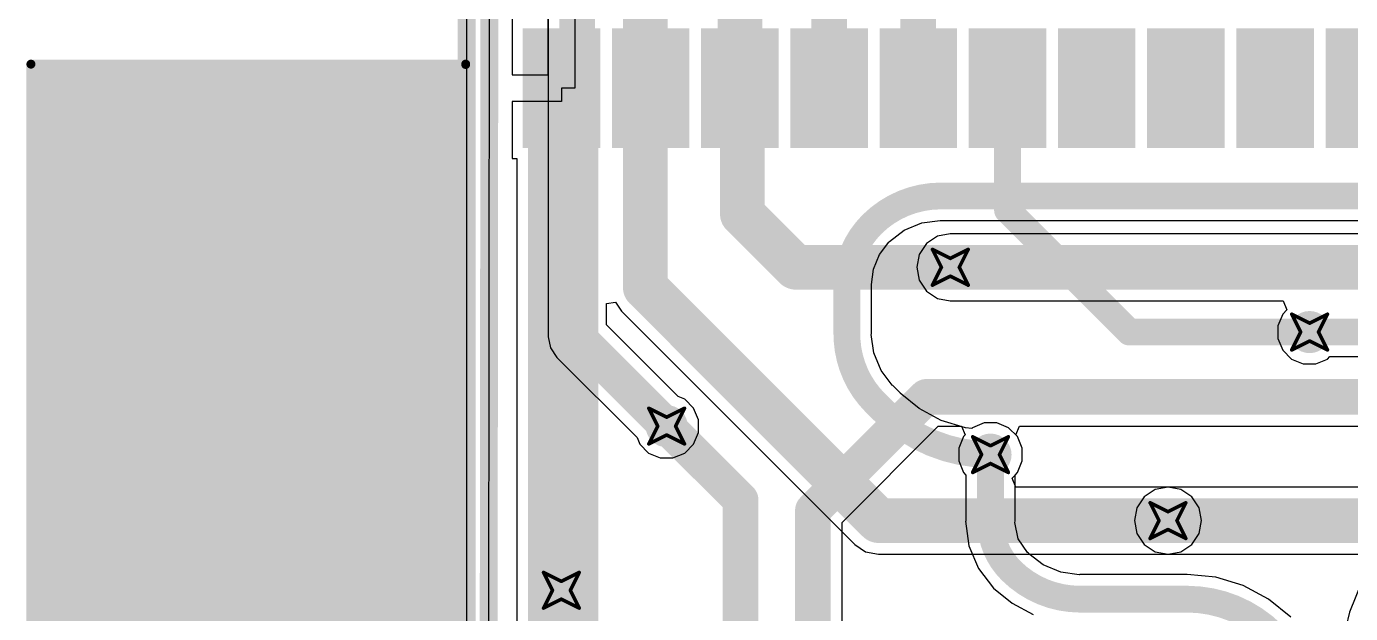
# Model space of a CAD drawing. Header units: millimetres. Extents: x -41 to 155, y -111 to 87.
# Drawn here: x -29.54 to -10.69, y 1.34 to 9.7 of the extents above; entities that cross this region are included whole.
import ezdxf

# ---------------------------------------------------------------- set-up
doc = ezdxf.new("R2010")
doc.units = ezdxf.units.MM
for name, color, linetype in [('BottomLayer', 5, 'Continuous'), ('DrillDrawing', 1, 'Continuous'), ('KeepOutLayer', 6, 'Continuous'), ('Mechanical1', 6, 'Continuous'), ('Mechanical2', 216, 'Continuous'), ('MultiLayer', 9, 'Continuous'), ('TopLayer', 1, 'Continuous'), ('TopOverlay', 2, 'Continuous'), ('TopPaste', 8, 'Continuous'), ('TopSolder', 216, 'Continuous'), ('ViaHoleLayer', 16, 'Continuous')]:
    doc.layers.add(name, color=color, linetype=linetype)

# ---------------------------------------------------------------- blocks, each defined once
blk = doc.blocks.new('38_SMD_M______3')
at = {"layer": 'KeepOutLayer'}
blk.add_hatch(color=6, dxfattribs=at).paths.add_polyline_path([(-9.04, 10.287), (9.045, 10.287), (9.045, 16.383), (-9.04, 16.383)])
at = {"layer": 'TopLayer'}
for points in [[(8, 9.33), (9.5, 9.33), (9.5, 8.43), (8, 8.43)], [(8, 8.06), (9.5, 8.06), (9.5, 7.16), (8, 7.16)], [(8, 6.79), (9.5, 6.79), (9.5, 5.89), (8, 5.89)], [(8, 5.52), (9.5, 5.52), (9.5, 4.62), (8, 4.62)], [(8, 4.25), (9.5, 4.25), (9.5, 3.35), (8, 3.35)], [(8, 2.98), (9.5, 2.98), (9.5, 2.08), (8, 2.08)], [(8, 1.71), (9.5, 1.71), (9.5, 0.81), (8, 0.81)], [(8, 0.44), (9.5, 0.44), (9.5, -0.46), (8, -0.46)], [(8, -0.83), (9.5, -0.83), (9.5, -1.73), (8, -1.73)], [(8, -2.1), (9.5, -2.1), (9.5, -3), (8, -3)]]:
    blk.add_hatch(color=1, dxfattribs=at).paths.add_polyline_path(points)
at = {"layer": 'TopOverlay'}
for points in [[(2.517, 15.215), (5.057, 15.215), (5.057, 15.748), (2.517, 15.748)], [(3.051, 13.208), (3.051, 15.748), (2.517, 15.748), (2.517, 13.208)], [(5.055, 13.206), (5.055, 15.746), (4.521, 15.746), (4.521, 13.206)], [(7.061, 13.206), (7.061, 15.746), (6.528, 15.746), (6.528, 13.206)], [(0.508, 13.206), (3.048, 13.206), (3.048, 13.739), (0.508, 13.739)], [(4.519, 13.208), (7.059, 13.208), (7.059, 13.742), (4.519, 13.742)]]:
    blk.add_hatch(color=2, dxfattribs=at).paths.add_polyline_path(points)
at = {"layer": 'TopPaste'}
for points in [[(8, 9.33), (9.5, 9.33), (9.5, 8.43), (8, 8.43)], [(8, 8.06), (9.5, 8.06), (9.5, 7.16), (8, 7.16)], [(8, 6.79), (9.5, 6.79), (9.5, 5.89), (8, 5.89)], [(8, 5.52), (9.5, 5.52), (9.5, 4.62), (8, 4.62)], [(8, 4.25), (9.5, 4.25), (9.5, 3.35), (8, 3.35)], [(8, 2.98), (9.5, 2.98), (9.5, 2.08), (8, 2.08)], [(8, 1.71), (9.5, 1.71), (9.5, 0.81), (8, 0.81)], [(8, 0.44), (9.5, 0.44), (9.5, -0.46), (8, -0.46)], [(8, -0.83), (9.5, -0.83), (9.5, -1.73), (8, -1.73)], [(8, -2.1), (9.5, -2.1), (9.5, -3), (8, -3)]]:
    blk.add_hatch(color=8, dxfattribs=at).paths.add_polyline_path(points)
at = {"layer": 'TopSolder'}
for points in [[(7.898, 9.432), (9.602, 9.432), (9.602, 8.328), (7.898, 8.328)], [(7.898, 8.162), (9.602, 8.162), (9.602, 7.058), (7.898, 7.058)], [(7.898, 6.892), (9.602, 6.892), (9.602, 5.788), (7.898, 5.788)], [(7.898, 5.622), (9.602, 5.622), (9.602, 4.518), (7.898, 4.518)], [(7.898, 4.352), (9.602, 4.352), (9.602, 3.248), (7.898, 3.248)], [(7.898, 3.082), (9.602, 3.082), (9.602, 1.978), (7.898, 1.978)], [(7.898, 1.812), (9.602, 1.812), (9.602, 0.708), (7.898, 0.708)], [(7.898, 0.542), (9.602, 0.542), (9.602, -0.562), (7.898, -0.562)], [(7.898, -0.728), (9.602, -0.728), (9.602, -1.832), (7.898, -1.832)], [(7.898, -1.998), (9.602, -1.998), (9.602, -3.102), (7.898, -3.102)]]:
    blk.add_hatch(color=216, dxfattribs=at).paths.add_polyline_path(points)
at = {"layer": 'TopOverlay', "const_width": 0.127}
for points in [[(-9.096, 16.434), (9.091, 16.434)], [(9.091, 16.434), (9.091, 10.244)], [(9.086, 10.244), (-9.096, 10.244)]]:
    blk.add_lwpolyline(points, dxfattribs=at)
at = {"layer": 'TopOverlay', "const_width": 0.0635}
for points in [[(9.059, 16.434, 1), (9.123, 16.434, 1)], [(9.059, 16.434, 1), (9.123, 16.434, 1)], [(9.054, 10.244, 1), (9.118, 10.244, 1)], [(9.059, 10.244, 1), (9.123, 10.244, 1)]]:
    blk.add_lwpolyline(points, format="xyb", close=True, dxfattribs=at)

msp = doc.modelspace()

# ---------------------------------------------------------------- hatches: boundary and pattern name
at = {"layer": 'BottomLayer'}
h = msp.add_hatch(color=5, dxfattribs=at)
edge = h.paths.add_edge_path()
edge.add_arc((-16.383, 6.274), 0.3, 0, 360)
h = msp.add_hatch(color=5, dxfattribs=at)
edge = h.paths.add_edge_path()
edge.add_arc((-11.268, 5.352), 0.3, 0, 360)
h = msp.add_hatch(color=5, dxfattribs=at)
edge = h.paths.add_edge_path()
edge.add_arc((-20.422, 4.013), 0.3, 0, 360)
h = msp.add_hatch(color=5, dxfattribs=at)
edge = h.paths.add_edge_path()
edge.add_arc((-15.811, 3.607), 0.3, 0, 360)
h = msp.add_hatch(color=5, dxfattribs=at)
edge = h.paths.add_edge_path()
edge.add_arc((-13.284, 2.667), 0.3, 0, 360)
h = msp.add_hatch(color=5, dxfattribs=at)
edge = h.paths.add_edge_path()
edge.add_arc((-21.92, 1.676), 0.3, 0, 360)
at = {"layer": 'TopLayer'}
h = msp.add_hatch(color=1, dxfattribs=at)
edge = h.paths.add_edge_path()
edge.add_arc((-16.383, 6.274), 0.3, 0, 360)
h = msp.add_hatch(color=1, dxfattribs=at)
edge = h.paths.add_edge_path()
edge.add_arc((-11.268, 5.352), 0.3, 0, 360)
h = msp.add_hatch(color=1, dxfattribs=at)
edge = h.paths.add_edge_path()
edge.add_arc((-20.422, 4.013), 0.3, 0, 360)
h = msp.add_hatch(color=1, dxfattribs=at)
edge = h.paths.add_edge_path()
edge.add_arc((-15.811, 3.607), 0.3, 0, 360)
h = msp.add_hatch(color=1, dxfattribs=at)
edge = h.paths.add_edge_path()
edge.add_arc((-13.284, 2.667), 0.3, 0, 360)
h = msp.add_hatch(color=1, dxfattribs=at)
edge = h.paths.add_edge_path()
edge.add_arc((-21.92, 1.676), 0.3, 0, 360)
at = {"layer": 'ViaHoleLayer'}
h = msp.add_hatch(color=16, dxfattribs=at)
edge = h.paths.add_edge_path()
edge.add_arc((-16.383, 6.274), 0.15, 0, 360)
h = msp.add_hatch(color=16, dxfattribs=at)
edge = h.paths.add_edge_path()
edge.add_arc((-11.268, 5.352), 0.15, 0, 360)
h = msp.add_hatch(color=16, dxfattribs=at)
edge = h.paths.add_edge_path()
edge.add_arc((-20.422, 4.013), 0.15, 0, 360)
h = msp.add_hatch(color=16, dxfattribs=at)
edge = h.paths.add_edge_path()
edge.add_arc((-15.811, 3.607), 0.15, 0, 360)
h = msp.add_hatch(color=16, dxfattribs=at)
edge = h.paths.add_edge_path()
edge.add_arc((-13.284, 2.667), 0.15, 0, 360)
h = msp.add_hatch(color=16, dxfattribs=at)
edge = h.paths.add_edge_path()
edge.add_arc((-21.92, 1.676), 0.15, 0, 360)

# ---------------------------------------------------------------- linework, layer by layer
at = {"layer": 'BottomLayer'}
for p, q in [((-22.978, -19.433), (-22.935, 19.828)), ((-22.108, 16.641), (-22.108, 5.285)), ((-17.248, 6.644), (-17.04, 6.804)), ((-17.04, 6.804), (-16.789, 6.908)), ((-16.789, 6.908), (-16.528, 6.942)), ((-16.528, 6.942), (-16.519, 6.94)), ((-16.519, 6.94), (-9.815, 6.94)), ((-17.392, 6.458), (-17.257, 6.634)), ((-17.257, 6.634), (-17.253, 6.636)), ((-17.253, 6.636), (-17.248, 6.644)), ((-16.722, 6.613), (-16.826, 6.457)), ((-16.566, 6.716), (-16.722, 6.613)), ((-16.383, 6.753), (-16.566, 6.716)), ((-8.484, 6.753), (-16.383, 6.753)), ((-17.479, 6.249), (-17.392, 6.458)), ((-16.826, 6.457), (-16.862, 6.274)), ((-17.507, 6.029), (-17.479, 6.249)), ((-16.862, 6.274), (-16.826, 6.09)), ((-16.826, 6.09), (-16.722, 5.935)), ((-17.507, 6.025), (-17.507, 6.029)), ((-17.507, 5.325), (-17.507, 6.025)), ((-16.722, 5.935), (-16.566, 5.831)), ((-21.279, 5.757), (-21.152, 5.779)), ((-21.279, 5.457), (-21.279, 5.757)), ((-21.152, 5.779), (-21.065, 5.649)), ((-16.566, 5.831), (-16.383, 5.795)), ((-16.383, 5.795), (-11.644, 5.795)), ((-11.592, 5.668), (-11.651, 5.608)), ((-11.644, 5.795), (-11.592, 5.668)), ((-21.065, 5.649), (-17.744, 2.328)), ((-11.651, 5.608), (-11.72, 5.442)), ((-22.108, 5.285), (-22.076, 5.127)), ((-20.257, 4.435), (-21.279, 5.457)), ((-17.508, 5.316), (-17.507, 5.325)), ((-17.474, 5.055), (-17.508, 5.316)), ((-11.72, 5.442), (-11.72, 5.262)), ((-22.076, 5.127), (-21.987, 4.992)), ((-11.72, 5.262), (-11.651, 5.095)), ((-11.651, 5.095), (-11.524, 4.968)), ((-21.987, 4.992), (-20.843, 3.849)), ((-17.37, 4.804), (-17.474, 5.055)), ((-11.524, 4.968), (-11.358, 4.899)), ((-11.178, 4.899), (-11.012, 4.968)), ((-11.012, 4.968), (-10.978, 5.002)), ((-10.978, 5.002), (-7.831, 5.002)), ((-17.21, 4.596), (-17.37, 4.804)), ((-11.358, 4.899), (-11.178, 4.899)), ((-17.203, 4.591), (-17.21, 4.596)), ((-17.104, 4.492), (-17.203, 4.591)), ((-20.165, 4.397), (-20.257, 4.435)), ((-20.038, 4.269), (-20.165, 4.397)), ((-17.099, 4.484), (-17.104, 4.492)), ((-16.829, 4.262), (-17.099, 4.484)), ((-19.969, 4.103), (-20.038, 4.269)), ((-16.512, 4.093), (-16.829, 4.262)), ((-19.969, 3.923), (-19.969, 4.103)), ((-16.168, 3.989), (-16.512, 4.093)), ((-16.077, 3.98), (-16.168, 3.989)), ((-16.067, 3.99), (-16.077, 3.98)), ((-15.901, 4.059), (-16.067, 3.99)), ((-15.721, 4.059), (-15.901, 4.059)), ((-15.554, 3.99), (-15.721, 4.059)), ((-15.427, 3.863), (-15.554, 3.99)), ((-20.843, 3.849), (-20.805, 3.757)), ((-20.038, 3.757), (-19.969, 3.923)), ((-15.358, 3.697), (-15.427, 3.863)), ((-20.805, 3.757), (-20.678, 3.63)), ((-20.678, 3.63), (-20.512, 3.561)), ((-20.332, 3.561), (-20.165, 3.63)), ((-20.165, 3.63), (-20.038, 3.757)), ((-15.358, 3.517), (-15.358, 3.697)), ((-20.512, 3.561), (-20.332, 3.561)), ((-15.427, 3.351), (-15.358, 3.517)), ((-15.505, 3.273), (-15.427, 3.351)), ((-15.452, 3.146), (-15.505, 3.273)), ((-13.284, 3.146), (-15.452, 3.146)), ((-13.101, 3.11), (-13.284, 3.146)), ((-12.945, 3.006), (-13.101, 3.11)), ((-12.842, 2.85), (-12.945, 3.006)), ((-12.805, 2.667), (-12.842, 2.85)), ((-12.842, 2.484), (-12.805, 2.667)), ((-12.945, 2.328), (-12.842, 2.484)), ((-17.744, 2.328), (-17.589, 2.224)), ((-13.101, 2.224), (-12.945, 2.328)), ((-17.589, 2.224), (-17.406, 2.188)), ((-17.406, 2.188), (-13.284, 2.188)), ((-13.284, 2.188), (-13.101, 2.224)), ((-10.527, 1.785), (-10.7, 1.366)), ((-10.7, 1.366), (-10.806, 0.924))]:
    msp.add_line(p, q, dxfattribs=at)
for points, const_width in [([(-21.694, 5.285), (-21.694, 16.641)], 0.508), ([(-20.726, 5.988), (-20.726, 16.039)], 0.635), ([(-16.519, 7.29), (-9.815, 7.29)], 0.381), ([(-16.383, 6.274), (-8.286, 6.274)], 0.635), ([(-20.726, 5.988), (-17.406, 2.667)], 0.635), ([(-17.856, 5.325), (-17.856, 6.025)], 0.381), ([(-21.694, 5.285), (-20.422, 4.013)], 0.508), ([(-11.268, 5.352), (-7.831, 5.352)], 0.381), ([(-17.45, 4.343), (-17.351, 4.245)], 0.381), ([(-17.406, 2.667), (-13.284, 2.667)], 0.635)]:
    msp.add_lwpolyline(points, dxfattribs=dict(at, const_width=const_width))
at = {"layer": 'BottomLayer', "const_width": 0.381}
for points in [[(-17.501, 6.883, -0.198912), (-16.519, 7.29)], [(-17.856, 6.025, -0.198912), (-17.501, 6.883)], [(-17.853, 5.233, -0.016454), (-17.856, 5.325)], [(-17.45, 4.343, -0.181863), (-17.853, 5.233)], [(-15.811, 3.607, -0.198912), (-17.351, 4.245)]]:
    msp.add_lwpolyline(points, format="xyb", dxfattribs=at)
at = {"layer": 'BottomLayer'}
for points, const_width in [([(-16.615, 7.29, 1), (-16.424, 7.29, 1)], 0.191), ([(-16.615, 7.29, 1), (-16.424, 7.29, 1)], 0.191), ([(-17.596, 6.883, 1), (-17.405, 6.883, 1)], 0.191), ([(-17.596, 6.883, 1), (-17.405, 6.883, 1)], 0.191), ([(-16.542, 6.274, 1), (-16.224, 6.274, 1)], 0.318), ([(-20.885, 5.988, 1), (-20.568, 5.988, 1)], 0.318), ([(-20.885, 5.988, 1), (-20.568, 5.988, 1)], 0.318), ([(-17.951, 6.025, 1), (-17.761, 6.025, 1)], 0.191), ([(-17.951, 6.025, 1), (-17.761, 6.025, 1)], 0.191), ([(-21.821, 5.285, 1), (-21.567, 5.285, 1)], 0.254), ([(-21.821, 5.285, 1), (-21.567, 5.285, 1)], 0.254), ([(-17.951, 5.325, 1), (-17.761, 5.325, 1)], 0.191), ([(-17.951, 5.325, 1), (-17.761, 5.325, 1)], 0.191), ([(-11.363, 5.352, 1), (-11.173, 5.352, 1)], 0.191), ([(-17.948, 5.233, 1), (-17.758, 5.233, 1)], 0.191), ([(-17.948, 5.233, 1), (-17.758, 5.233, 1)], 0.191), ([(-17.545, 4.343, 1), (-17.355, 4.343, 1)], 0.191), ([(-17.545, 4.343, 1), (-17.355, 4.343, 1)], 0.191), ([(-17.447, 4.245, 1), (-17.256, 4.245, 1)], 0.191), ([(-17.447, 4.245, 1), (-17.256, 4.245, 1)], 0.191), ([(-20.549, 4.013, 1), (-20.295, 4.013, 1)], 0.254), ([(-15.906, 3.607, 1), (-15.715, 3.607, 1)], 0.191), ([(-17.564, 2.667, 1), (-17.247, 2.667, 1)], 0.318), ([(-17.564, 2.667, 1), (-17.247, 2.667, 1)], 0.318), ([(-13.443, 2.667, 1), (-13.125, 2.667, 1)], 0.318)]:
    msp.add_lwpolyline(points, format="xyb", close=True, dxfattribs=dict(at, const_width=const_width))
at = {"layer": 'DrillDrawing', "const_width": 0.0508}
for points in [[(-16.637, 6.528), (-16.383, 6.401)], [(-16.637, 6.528), (-16.51, 6.274)], [(-16.383, 6.401), (-16.129, 6.528)], [(-16.256, 6.274), (-16.129, 6.528)], [(-16.637, 6.02), (-16.51, 6.274)], [(-16.256, 6.274), (-16.129, 6.02)], [(-16.637, 6.02), (-16.383, 6.147)], [(-16.383, 6.147), (-16.129, 6.02)], [(-11.522, 5.606), (-11.268, 5.479)], [(-11.522, 5.606), (-11.395, 5.352)], [(-11.268, 5.479), (-11.014, 5.606)], [(-11.141, 5.352), (-11.014, 5.606)], [(-11.522, 5.098), (-11.395, 5.352)], [(-11.141, 5.352), (-11.014, 5.098)], [(-11.522, 5.098), (-11.268, 5.225)], [(-11.268, 5.225), (-11.014, 5.098)], [(-20.676, 4.267), (-20.422, 4.14)], [(-20.676, 4.267), (-20.549, 4.013)], [(-20.422, 4.14), (-20.168, 4.267)], [(-20.295, 4.013), (-20.168, 4.267)], [(-20.676, 3.759), (-20.549, 4.013)], [(-20.295, 4.013), (-20.168, 3.759)], [(-20.676, 3.759), (-20.422, 3.886)], [(-20.422, 3.886), (-20.168, 3.759)], [(-16.065, 3.861), (-15.811, 3.734)], [(-16.065, 3.861), (-15.938, 3.607)], [(-15.811, 3.734), (-15.557, 3.861)], [(-15.684, 3.607), (-15.557, 3.861)], [(-16.065, 3.353), (-15.938, 3.607)], [(-15.684, 3.607), (-15.557, 3.353)], [(-16.065, 3.353), (-15.811, 3.48)], [(-15.811, 3.48), (-15.557, 3.353)], [(-13.538, 2.921), (-13.284, 2.794)], [(-13.538, 2.921), (-13.411, 2.667)], [(-13.284, 2.794), (-13.03, 2.921)], [(-13.157, 2.667), (-13.03, 2.921)], [(-13.538, 2.413), (-13.411, 2.667)], [(-13.157, 2.667), (-13.03, 2.413)], [(-13.538, 2.413), (-13.284, 2.54)], [(-13.284, 2.54), (-13.03, 2.413)], [(-22.174, 1.93), (-21.92, 1.803)], [(-22.174, 1.93), (-22.047, 1.676)], [(-21.92, 1.803), (-21.666, 1.93)], [(-21.793, 1.676), (-21.666, 1.93)], [(-22.174, 1.422), (-22.047, 1.676)], [(-21.793, 1.676), (-21.666, 1.422)], [(-22.174, 1.422), (-21.92, 1.549)], [(-21.92, 1.549), (-21.666, 1.422)]]:
    msp.add_lwpolyline(points, dxfattribs=at)
at = {"layer": 'DrillDrawing', "const_width": 0.0254}
for points in [[(-16.65, 6.528, 1), (-16.624, 6.528, 1)], [(-16.65, 6.528, 1), (-16.624, 6.528, 1)], [(-16.396, 6.401, 1), (-16.37, 6.401, 1)], [(-16.396, 6.401, 1), (-16.37, 6.401, 1)], [(-16.142, 6.528, 1), (-16.116, 6.528, 1)], [(-16.142, 6.528, 1), (-16.116, 6.528, 1)], [(-16.523, 6.274, 1), (-16.497, 6.274, 1)], [(-16.523, 6.274, 1), (-16.497, 6.274, 1)], [(-16.269, 6.274, 1), (-16.243, 6.274, 1)], [(-16.269, 6.274, 1), (-16.243, 6.274, 1)], [(-16.65, 6.02, 1), (-16.624, 6.02, 1)], [(-16.65, 6.02, 1), (-16.624, 6.02, 1)], [(-16.396, 6.147, 1), (-16.37, 6.147, 1)], [(-16.396, 6.147, 1), (-16.37, 6.147, 1)], [(-16.142, 6.02, 1), (-16.116, 6.02, 1)], [(-16.142, 6.02, 1), (-16.116, 6.02, 1)], [(-11.535, 5.606, 1), (-11.509, 5.606, 1)], [(-11.535, 5.606, 1), (-11.509, 5.606, 1)], [(-11.281, 5.479, 1), (-11.255, 5.479, 1)], [(-11.281, 5.479, 1), (-11.255, 5.479, 1)], [(-11.027, 5.606, 1), (-11.001, 5.606, 1)], [(-11.027, 5.606, 1), (-11.001, 5.606, 1)], [(-11.408, 5.352, 1), (-11.382, 5.352, 1)], [(-11.408, 5.352, 1), (-11.382, 5.352, 1)], [(-11.154, 5.352, 1), (-11.128, 5.352, 1)], [(-11.154, 5.352, 1), (-11.128, 5.352, 1)], [(-11.535, 5.098, 1), (-11.509, 5.098, 1)], [(-11.535, 5.098, 1), (-11.509, 5.098, 1)], [(-11.281, 5.225, 1), (-11.255, 5.225, 1)], [(-11.281, 5.225, 1), (-11.255, 5.225, 1)], [(-11.027, 5.098, 1), (-11.001, 5.098, 1)], [(-11.027, 5.098, 1), (-11.001, 5.098, 1)], [(-20.688, 4.267, 1), (-20.663, 4.267, 1)], [(-20.688, 4.267, 1), (-20.663, 4.267, 1)], [(-20.434, 4.14, 1), (-20.409, 4.14, 1)], [(-20.434, 4.14, 1), (-20.409, 4.14, 1)], [(-20.18, 4.267, 1), (-20.155, 4.267, 1)], [(-20.18, 4.267, 1), (-20.155, 4.267, 1)], [(-20.561, 4.013, 1), (-20.536, 4.013, 1)], [(-20.561, 4.013, 1), (-20.536, 4.013, 1)], [(-20.307, 4.013, 1), (-20.282, 4.013, 1)], [(-20.307, 4.013, 1), (-20.282, 4.013, 1)], [(-20.688, 3.759, 1), (-20.663, 3.759, 1)], [(-20.688, 3.759, 1), (-20.663, 3.759, 1)], [(-20.434, 3.886, 1), (-20.409, 3.886, 1)], [(-20.434, 3.886, 1), (-20.409, 3.886, 1)], [(-20.18, 3.759, 1), (-20.155, 3.759, 1)], [(-20.18, 3.759, 1), (-20.155, 3.759, 1)], [(-16.077, 3.861, 1), (-16.052, 3.861, 1)], [(-16.077, 3.861, 1), (-16.052, 3.861, 1)], [(-15.569, 3.861, 1), (-15.544, 3.861, 1)], [(-15.569, 3.861, 1), (-15.544, 3.861, 1)], [(-15.95, 3.607, 1), (-15.925, 3.607, 1)], [(-15.95, 3.607, 1), (-15.925, 3.607, 1)], [(-15.823, 3.734, 1), (-15.798, 3.734, 1)], [(-15.823, 3.734, 1), (-15.798, 3.734, 1)], [(-15.696, 3.607, 1), (-15.671, 3.607, 1)], [(-15.696, 3.607, 1), (-15.671, 3.607, 1)], [(-15.823, 3.48, 1), (-15.798, 3.48, 1)], [(-15.823, 3.48, 1), (-15.798, 3.48, 1)], [(-16.077, 3.353, 1), (-16.052, 3.353, 1)], [(-16.077, 3.353, 1), (-16.052, 3.353, 1)], [(-15.569, 3.353, 1), (-15.544, 3.353, 1)], [(-15.569, 3.353, 1), (-15.544, 3.353, 1)], [(-13.551, 2.921, 1), (-13.525, 2.921, 1)], [(-13.551, 2.921, 1), (-13.525, 2.921, 1)], [(-13.043, 2.921, 1), (-13.018, 2.921, 1)], [(-13.043, 2.921, 1), (-13.018, 2.921, 1)], [(-13.424, 2.667, 1), (-13.399, 2.667, 1)], [(-13.424, 2.667, 1), (-13.399, 2.667, 1)], [(-13.297, 2.794, 1), (-13.271, 2.794, 1)], [(-13.297, 2.794, 1), (-13.271, 2.794, 1)], [(-13.17, 2.667, 1), (-13.145, 2.667, 1)], [(-13.17, 2.667, 1), (-13.145, 2.667, 1)], [(-13.297, 2.54, 1), (-13.271, 2.54, 1)], [(-13.297, 2.54, 1), (-13.271, 2.54, 1)], [(-13.551, 2.413, 1), (-13.525, 2.413, 1)], [(-13.551, 2.413, 1), (-13.525, 2.413, 1)], [(-13.043, 2.413, 1), (-13.018, 2.413, 1)], [(-13.043, 2.413, 1), (-13.018, 2.413, 1)], [(-22.187, 1.93, 1), (-22.162, 1.93, 1)], [(-22.187, 1.93, 1), (-22.162, 1.93, 1)], [(-21.679, 1.93, 1), (-21.654, 1.93, 1)], [(-21.679, 1.93, 1), (-21.654, 1.93, 1)], [(-22.06, 1.676, 1), (-22.035, 1.676, 1)], [(-22.06, 1.676, 1), (-22.035, 1.676, 1)], [(-21.933, 1.803, 1), (-21.907, 1.803, 1)], [(-21.933, 1.803, 1), (-21.907, 1.803, 1)], [(-21.806, 1.676, 1), (-21.78, 1.676, 1)], [(-21.806, 1.676, 1), (-21.78, 1.676, 1)], [(-21.933, 1.549, 1), (-21.907, 1.549, 1)], [(-21.933, 1.549, 1), (-21.907, 1.549, 1)], [(-22.187, 1.422, 1), (-22.162, 1.422, 1)], [(-22.187, 1.422, 1), (-22.162, 1.422, 1)], [(-21.679, 1.422, 1), (-21.654, 1.422, 1)], [(-21.679, 1.422, 1), (-21.654, 1.422, 1)]]:
    msp.add_lwpolyline(points, format="xyb", close=True, dxfattribs=at)
at = {"layer": 'Mechanical1', "const_width": 0.254}
msp.add_lwpolyline([(-26.733, 19.828, -3.064051), (-27.016, -19.427)], format="xyb", dxfattribs=at)
msp.add_lwpolyline([(-22.978, -19.433), (-22.935, 19.828)], dxfattribs=at)
at = {"layer": 'Mechanical2', "const_width": 0.254}
msp.add_lwpolyline([(-27.773, 19.435, -3.216016), (-28.067, -19.008)], format="xyb", dxfattribs=at)
msp.add_lwpolyline([(-23.27, 19.406), (-23.266, -19.025)], dxfattribs=at)
at = {"layer": 'MultiLayer'}
msp.add_line((-23.27, 19.406), (-23.271, -19.031), dxfattribs=at)
at = {"layer": 'TopLayer'}
for p, q in [((-22.978, -19.433), (-22.935, 19.828)), ((-22.623, 9.83), (-22.623, 9.017)), ((-22.109, 9.017), (-22.109, 9.83)), ((-21.728, 9.83), (-21.728, 8.826)), ((-22.623, 9.017), (-22.109, 9.017)), ((-21.728, 8.826), (-21.919, 8.826)), ((-21.919, 8.826), (-21.919, 8.636)), ((-21.919, 8.636), (-22.623, 8.636)), ((-22.623, 8.636), (-22.623, 7.822)), ((-22.623, 7.822), (-22.553, 7.822)), ((-22.553, 7.822), (-22.553, -7.67)), ((-17.924, 2.643), (-16.554, 4.014)), ((-16.554, 4.014), (-16.223, 4.014)), ((-16.223, 4.014), (-16.17, 3.887)), ((-15.451, 3.887), (-15.399, 4.014)), ((-15.399, 4.014), (-10.182, 4.014)), ((-16.194, 3.863), (-16.263, 3.697)), ((-16.17, 3.887), (-16.194, 3.863)), ((-15.427, 3.863), (-15.451, 3.887)), ((-15.358, 3.697), (-15.427, 3.863)), ((-16.263, 3.697), (-16.263, 3.517)), ((-15.358, 3.517), (-15.358, 3.697)), ((-16.263, 3.517), (-16.194, 3.351)), ((-15.427, 3.351), (-15.358, 3.517)), ((-16.194, 3.351), (-16.16, 3.317)), ((-16.16, 3.317), (-16.16, 2.659)), ((-15.461, 3.317), (-15.427, 3.351)), ((-15.461, 2.659), (-15.461, 3.317)), ((-13.468, 3.11), (-13.623, 3.006)), ((-13.284, 3.146), (-13.468, 3.11)), ((-8.411, 3.146), (-13.284, 3.146)), ((-13.727, 2.85), (-13.763, 2.667)), ((-13.623, 3.006), (-13.727, 2.85)), ((-17.924, -6.102), (-17.924, 2.643)), ((-16.16, 2.659), (-16.165, 2.659)), ((-16.165, 2.659), (-16.119, 2.31)), ((-15.464, 2.643), (-15.461, 2.659)), ((-15.418, 2.41), (-15.464, 2.643)), ((-13.763, 2.667), (-13.727, 2.484)), ((-13.727, 2.484), (-13.623, 2.328)), ((-16.119, 2.31), (-15.984, 1.985)), ((-15.286, 2.212), (-15.418, 2.41)), ((-13.623, 2.328), (-13.468, 2.224)), ((-15.272, 2.203), (-15.286, 2.212)), ((-15.267, 2.196), (-15.272, 2.203)), ((-15.059, 2.036), (-15.267, 2.196)), ((-13.468, 2.224), (-13.284, 2.188)), ((-13.284, 2.188), (-8.609, 2.188)), ((-15.984, 1.985), (-15.77, 1.705)), ((-14.808, 1.932), (-15.059, 2.036)), ((-14.547, 1.897), (-14.808, 1.932)), ((-14.538, 1.899), (-14.547, 1.897)), ((-13.011, 1.899), (-14.538, 1.899)), ((-12.604, 1.862), (-13.011, 1.902)), ((-13.011, 1.902), (-13.011, 1.899)), ((-15.77, 1.705), (-15.768, 1.707)), ((-15.768, 1.707), (-15.504, 1.491)), ((-12.213, 1.744), (-12.604, 1.862)), ((-11.853, 1.551), (-12.213, 1.744)), ((-11.537, 1.292), (-11.853, 1.551)), ((-15.504, 1.491), (-15.204, 1.33))]:
    msp.add_line(p, q, dxfattribs=at)
for points, const_width in [([(-18.109, 8.826), (-18.109, 21.404)], 0.508), ([(-16.839, 8.826), (-16.839, 21.227)], 0.508), ([(-19.379, 8.827), (-19.379, 10.515)], 0.635), ([(-21.895, -8.674), (-21.895, 8.826)], 1), ([(-19.379, 8.827), (-19.379, 8.826)], 0.635), ([(-19.379, 8.826), (-19.344, 8.792)], 0.635), ([(-19.344, 7.033), (-19.344, 8.792)], 0.635), ([(-15.569, 7.087), (-15.569, 8.826)], 0.381), ([(-19.344, 7.033), (-18.585, 6.274)], 0.635), ([(-15.569, 7.087), (-13.833, 5.352)], 0.381), ([(-18.585, 6.274), (-16.383, 6.274)], 0.635), ([(-13.833, 5.352), (-11.268, 5.352)], 0.381), ([(-18.339, 2.815), (-16.725, 4.429)], 0.508), ([(-16.725, 4.429), (-10.182, 4.429)], 0.508), ([(-20.422, 4.013), (-19.369, 2.961)], 0.508), ([(-15.811, 2.659), (-15.811, 3.607)], 0.381), ([(-19.369, -8.664), (-19.369, 2.961)], 0.508), ([(-18.339, -6.274), (-18.339, 2.815)], 0.508), ([(-13.284, 2.667), (-8.411, 2.667)], 0.635), ([(-14.538, 1.549), (-13.011, 1.549)], 0.381)]:
    msp.add_lwpolyline(points, dxfattribs=dict(at, const_width=const_width))
for points, const_width in [([(-22.145, 8.826, 1), (-21.645, 8.826, 1)], 0.5), ([(-19.538, 8.827, 1), (-19.221, 8.827, 1)], 0.318), ([(-19.538, 8.827, 1), (-19.221, 8.827, 1)], 0.318), ([(-19.537, 8.826, 1), (-19.22, 8.826, 1)], 0.318), ([(-19.537, 8.826, 1), (-19.22, 8.826, 1)], 0.318), ([(-19.503, 8.792, 1), (-19.185, 8.792, 1)], 0.318), ([(-19.503, 8.792, 1), (-19.185, 8.792, 1)], 0.318), ([(-18.236, 8.826, 1), (-17.982, 8.826, 1)], 0.254), ([(-16.966, 8.826, 1), (-16.712, 8.826, 1)], 0.254), ([(-15.664, 8.826, 1), (-15.473, 8.826, 1)], 0.191), ([(-19.503, 7.033, 1), (-19.185, 7.033, 1)], 0.318), ([(-19.503, 7.033, 1), (-19.185, 7.033, 1)], 0.318), ([(-15.664, 7.087, 1), (-15.473, 7.087, 1)], 0.191), ([(-15.664, 7.087, 1), (-15.473, 7.087, 1)], 0.191), ([(-18.743, 6.274, 1), (-18.426, 6.274, 1)], 0.318), ([(-18.743, 6.274, 1), (-18.426, 6.274, 1)], 0.318), ([(-16.542, 6.274, 1), (-16.224, 6.274, 1)], 0.318), ([(-13.929, 5.352, 1), (-13.738, 5.352, 1)], 0.191), ([(-13.929, 5.352, 1), (-13.738, 5.352, 1)], 0.191), ([(-11.363, 5.352, 1), (-11.173, 5.352, 1)], 0.191), ([(-16.852, 4.429, 1), (-16.598, 4.429, 1)], 0.254), ([(-16.852, 4.429, 1), (-16.598, 4.429, 1)], 0.254), ([(-20.549, 4.013, 1), (-20.295, 4.013, 1)], 0.254), ([(-15.906, 3.607, 1), (-15.715, 3.607, 1)], 0.191), ([(-19.496, 2.961, 1), (-19.242, 2.961, 1)], 0.254), ([(-19.496, 2.961, 1), (-19.242, 2.961, 1)], 0.254), ([(-18.466, 2.815, 1), (-18.212, 2.815, 1)], 0.254), ([(-18.466, 2.815, 1), (-18.212, 2.815, 1)], 0.254), ([(-15.906, 2.659, 1), (-15.715, 2.659, 1)], 0.191), ([(-15.906, 2.659, 1), (-15.715, 2.659, 1)], 0.191), ([(-13.443, 2.667, 1), (-13.125, 2.667, 1)], 0.318), ([(-15.615, 1.956, 1), (-15.424, 1.956, 1)], 0.191), ([(-15.615, 1.956, 1), (-15.424, 1.956, 1)], 0.191), ([(-14.634, 1.549, 1), (-14.443, 1.549, 1)], 0.191), ([(-14.634, 1.549, 1), (-14.443, 1.549, 1)], 0.191), ([(-13.106, 1.549, 1), (-12.915, 1.549, 1)], 0.191), ([(-13.106, 1.549, 1), (-12.915, 1.549, 1)], 0.191)]:
    msp.add_lwpolyline(points, format="xyb", close=True, dxfattribs=dict(at, const_width=const_width))
at = {"layer": 'TopLayer', "const_width": 0.381}
for points in [[(-15.519, 1.956, -0.198912), (-15.811, 2.659)], [(-14.538, 1.549, -0.198912), (-15.519, 1.956)], [(-13.011, 1.549, -0.198912), (-11.787, 1.042)]]:
    msp.add_lwpolyline(points, format="xyb", dxfattribs=at)

# ---------------------------------------------------------------- block references
at = {"rotation": 90}
msp.add_blockref('38_SMD_M______3', (-13.039, 0.076), dxfattribs=at)

doc.saveas('drawing.dxf')
